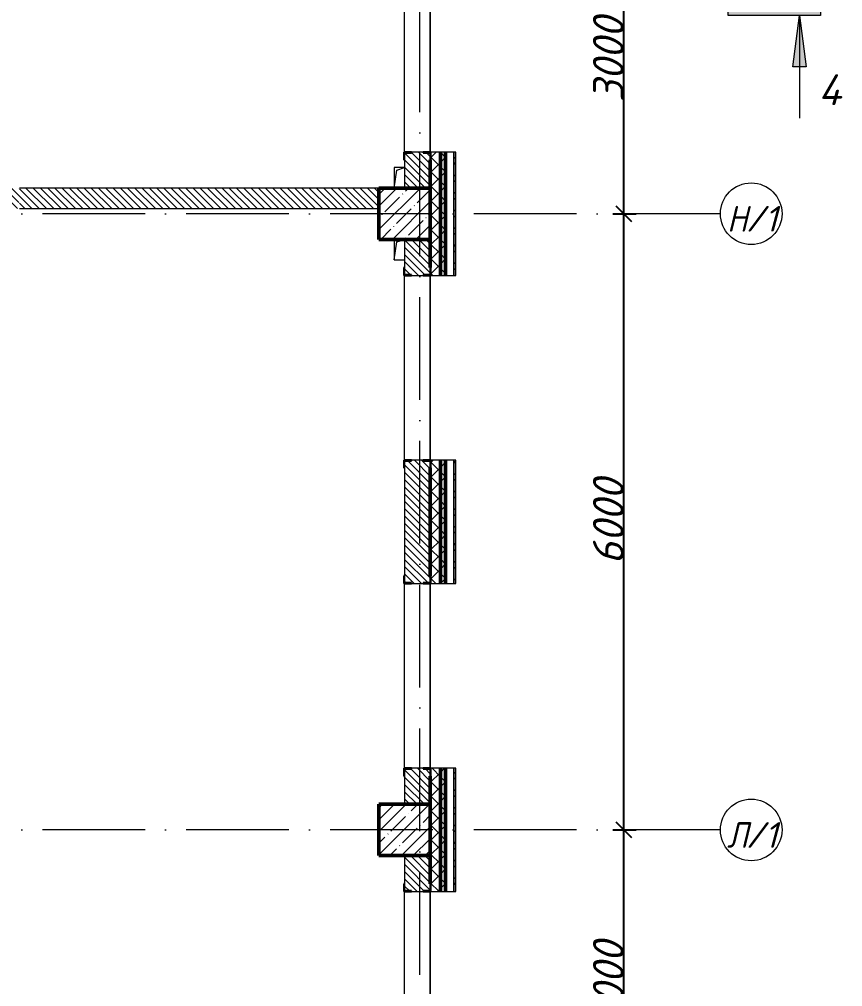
# Model space of a CAD drawing. Header units: millimetres. Extents: x -537608 to 253996, y -217170 to 186033.
# Drawn here: x -81435 to -73420, y 100989 to 110408 of the extents above; entities that cross this region are included whole.
import ezdxf

# ---------------------------------------------------------------- set-up
doc = ezdxf.new("R2010")
doc.units = ezdxf.units.MM
doc.linetypes.add('50_200_ШТРИХ_1Т_ш5_п1_п1_', pattern=[1400, 1000, -200, 0, -200])
for name, color, linetype, lineweight in [('A-____-____-DIMS', 7, 'Continuous', 9), ('A-GENM-____-MCUT', 7, 'Continuous', 25), ('A-GENM-____-OTLN', 7, 'Continuous', 9), ('A-GENM-____-OTLN-1', 7, 'Continuous', 25), ('A-WALL-____-MCUT-2', 7, 'Continuous', 50), ('A-WALL-____-MCUT-3', 7, 'Continuous', 9), ('A-WALL-____-OTLN', 7, 'Continuous', 9), ('A-WALL-____-PATT-1', 7, 'Continuous', 9), ('A-WALL-FNSH-MCUT-1', 7, 'Continuous', 9), ('G-____-____-SYMB', 7, 'Continuous', 9), ('S-COLS-____-MCUT', 7, 'Continuous', 50), ('S-COLS-____-OTLN', 7, 'Continuous', 9), ('S-GRID-____-IDEN', 7, 'Continuous', 9), ('S-GRID-____-OTLN-1', 7, '50_200_ШТРИХ_1Т_ш5_п1_п1_', 9)]:
    doc.layers.add(name, color=color, linetype=linetype, lineweight=lineweight)
doc.styles.add('ISOCPEUR_I', font='isocpeui.ttf', dxfattribs={"height": 300})
doc.styles.add('ISOCPEUR_I_8', font='isocpeui.ttf', dxfattribs={"height": 300})
doc.dimstyles.new('ISO-2_5_0_9К_БОЛЬШОЙ_ОСИ', dxfattribs={"dimscale": 304.8, "dimtxt": 248.995294, "dimasz": 0.492126, "dimexe": 0.393701, "dimexo": 0, "dimgap": 0, "dimtad": 1, "dimdec": 0, "dimzin": 0, "dimdsep": 46, "dimtxsty": 'ISOCPEUR_I', "dimblk1": 'OBLIQUE', "dimblk2": 'OBLIQUE', "dimsah": 1, "dimcen": 0.09, "dimdle": 0.393701, "dimazin": 0, "dimtfac": 1, "dimtdec": 4, "dimtix": 1, "dimtmove": 0, "dimatfit": 3, "dimfxl": 1, "dimtvp": 1, "dimtolj": 1, "dimtzin": 0, "dimarcsym": 2})
pattern_1 = [(135, (-178684.97, 83184.237), (-35.35534, -35.35534), [])]
pattern_2 = [(45, (-178684.97, 83184.24), (-70.71068, 70.71068), []), (135, (-178684.97, 83184.24), (-70.71068, -70.71068), [])]

# ---------------------------------------------------------------- blocks, each defined once
blk = doc.blocks.new('BSC_Колонна _Прямоугольная - 500х500-V31-АР1_План отверстий 3 этажа в осях 1-64_А-ГГ')
at = {"layer": 'S-COLS-____-OTLN'}
h = blk.add_hatch(dxfattribs=at)
h.set_pattern_fill('FP_68', color=256, style=0, pattern_type=2)
h.set_pattern_definition([(45, (-101000, -25331.04), (-114.04925, 114.04925), []), (45, (-100885.95, -25331.04), (-114.04925, 114.04925), [201.613, -40.323, 3.353, -36.97])])
h.paths.add_polyline_path([(-250, -250), (250, -250), (250, 250), (-250, 250)], flags=0)
at = {"layer": 'S-COLS-____-MCUT'}
for p, q in [((250, 250), (-250, 250)), ((-250, 250), (-250, -250)), ((250, -250), (250, 250)), ((-250, -250), (250, -250))]:
    blk.add_line(p, q, dxfattribs=at)
blk = doc.blocks.new('BSC_Колонна _Прямоугольная - 500х500-V37-АР1_План отверстий 3 этажа в осях 1-64_А-ГГ')
at = {"layer": 'S-COLS-____-OTLN'}
h = blk.add_hatch(dxfattribs=at)
h.set_pattern_fill('FP_74', color=256, style=0, pattern_type=2)
h.set_pattern_definition([(45, (-101000, -19331.04), (-114.04925, 114.04925), []), (45, (-100885.95, -19331.04), (-114.04925, 114.04925), [201.613, -40.323, 3.353, -36.97])])
h.paths.add_polyline_path([(-250, -250), (250, -250), (250, 250), (-250, 250)], flags=0)
at = {"layer": 'S-COLS-____-MCUT'}
for p, q in [((250, 250), (-250, 250)), ((-250, 250), (-250, -250)), ((250, -250), (250, 250)), ((-250, -250), (250, -250))]:
    blk.add_line(p, q, dxfattribs=at)
blk = doc.blocks.new('Фахверк_СКБ_Уголок - 250_2700-27497298-АР1_План отверстий 3 этажа в осях 1-64_А-ГГ')
at = {"layer": 'A-GENM-____-MCUT'}
for p, q in [((200, 181), (125, 181)), ((125, 181), (125, 106)), ((125, 106), (131, 106)), ((131, 106), (131, 175)), ((131, 175), (200, 175)), ((200, 175), (200, 181)), ((131, -6), (125, -6)), ((125, -6), (125, -81)), ((125, -81), (200, -81)), ((131, -75), (131, -6)), ((200, -75), (131, -75)), ((200, -81), (200, -75))]:
    blk.add_line(p, q, dxfattribs=at)
blk = doc.blocks.new('AR_Отверстие прямоугольное _в плите_ - AR_Отверстие прямоугольное _в плите_-V179-АР1_План отверстий 3 этажа в осях 1-64_А-ГГ')
at = {"layer": 'A-GENM-____-OTLN'}
for p, q in [((50, 100), (-50, 100)), ((-50, 100), (-50, -100)), ((-25, 75), (50, 100)), ((-50, -100), (-25, 75))]:
    blk.add_line(p, q, dxfattribs=at)
blk = doc.blocks.new('AR_Отверстие прямоугольное _в плите_ - AR_Отверстие прямоугольное _в плите_-V178-АР1_План отверстий 3 этажа в осях 1-64_А-ГГ')
at = {"layer": 'A-GENM-____-OTLN'}
for p, q in [((-50, 100), (-50, -100)), ((-25, 75), (50, 100)), ((-50, -100), (-25, 75)), ((-50, -100), (50, -100))]:
    blk.add_line(p, q, dxfattribs=at)
blk = doc.blocks.new('Ось сетки - Круг_Ø6_00__ISO-2_5_0_9K_-25732049-АР1_План отверстий 3 этажа в осях 1-64_А-ГГ')
at = {"layer": 'S-GRID-____-IDEN'}
blk.add_circle((0, 0), 3, dxfattribs=at)
blk = doc.blocks.new('_Oblique')
at = {"color": 0, "linetype": 'ByBlock', "lineweight": -2}
blk.add_line((-0.5, -0.5), (0.5, 0.5), dxfattribs=at)
blk = doc.blocks.new('*D1160')
at = {"layer": 'A-____-____-DIMS', "color": 0, "lineweight": -2, "transparency": 16777216}
for p, q in [((-75550.7, 99395.3), (-75550.7, 102635.3)), ((-75656.8, 102515.3), (-75430.7, 102515.3)), ((-75656.8, 99515.3), (-75430.7, 99515.3))]:
    blk.add_line(p, q, dxfattribs=at)
at = {"layer": 'Defpoints', "color": 0, "transparency": 16777216}
for p in [(-75656.8, 102515.3), (-75550.7, 102515.3), (-75656.8, 99515.3)]:
    blk.add_point(p, dxfattribs=at)
at = {"layer": 'A-____-____-DIMS', "color": 0, "lineweight": -2, "transparency": 16777216, "xscale": 150, "yscale": 150, "zscale": 150}
for p, rotation in [((-75550.7, 102515.3), 90), ((-75550.7, 99515.3), 270)]:
    blk.add_blockref('_Oblique', p, dxfattribs=dict(at, rotation=rotation))
at = {"layer": 'A-____-____-DIMS', "color": 0, "transparency": 16777216, "insert": (-75700.7, 101015.3), "char_height": 300, "width": 758.478, "attachment_point": 5, "rotation": 90, "style": 'ISOCPEUR_I'}
blk.add_mtext('\\A1;3000', dxfattribs=at)
blk = doc.blocks.new('*D1161')
at = {"layer": 'A-____-____-DIMS', "color": 0, "lineweight": -2, "transparency": 16777216}
for p, q in [((-75550.7, 102395.3), (-75550.7, 108635.3)), ((-75656.8, 108515.3), (-75430.7, 108515.3)), ((-75656.8, 102515.3), (-75430.7, 102515.3))]:
    blk.add_line(p, q, dxfattribs=at)
at = {"layer": 'Defpoints', "color": 0, "transparency": 16777216}
for p in [(-75656.8, 108515.3), (-75550.7, 108515.3), (-75656.8, 102515.3)]:
    blk.add_point(p, dxfattribs=at)
at = {"layer": 'A-____-____-DIMS', "color": 0, "lineweight": -2, "transparency": 16777216, "xscale": 150, "yscale": 150, "zscale": 150}
for p, rotation in [((-75550.7, 108515.3), 90), ((-75550.7, 102515.3), 270)]:
    blk.add_blockref('_Oblique', p, dxfattribs=dict(at, rotation=rotation))
at = {"layer": 'A-____-____-DIMS', "color": 0, "transparency": 16777216, "insert": (-75700.7, 105515.3), "char_height": 300, "width": 758.478, "attachment_point": 5, "rotation": 90, "style": 'ISOCPEUR_I'}
blk.add_mtext('\\A1;6000', dxfattribs=at)
blk = doc.blocks.new('*D1162')
at = {"layer": 'A-____-____-DIMS', "color": 0, "lineweight": -2, "transparency": 16777216}
for p, q in [((-75550.7, 108395.3), (-75550.7, 111635.3)), ((-75656.8, 111515.3), (-75430.7, 111515.3)), ((-75656.8, 108515.3), (-75430.7, 108515.3))]:
    blk.add_line(p, q, dxfattribs=at)
at = {"layer": 'Defpoints', "color": 0, "transparency": 16777216}
for p in [(-75656.8, 111515.3), (-75550.7, 111515.3), (-75656.8, 108515.3)]:
    blk.add_point(p, dxfattribs=at)
at = {"layer": 'A-____-____-DIMS', "color": 0, "lineweight": -2, "transparency": 16777216, "xscale": 150, "yscale": 150, "zscale": 150}
for p, rotation in [((-75550.7, 111515.3), 90), ((-75550.7, 108515.3), 270)]:
    blk.add_blockref('_Oblique', p, dxfattribs=dict(at, rotation=rotation))
at = {"layer": 'A-____-____-DIMS', "color": 0, "transparency": 16777216, "insert": (-75700.7, 110015.3), "char_height": 300, "width": 758.478, "attachment_point": 5, "rotation": 90, "style": 'ISOCPEUR_I'}
blk.add_mtext('\\A1;3000', dxfattribs=at)
blk = doc.blocks.new('Разрез - Концевая часть разреза-18266132-АР1_План отверстий 3 этажа в осях 1-64_А-ГГ')
at = {"layer": 'G-____-____-SYMB'}
for points in [[(0, 0.5), (0, -0.5), (-9, -0.5), (-9, 0.5)], [(-6.292, -5.5), (-7.609, -5.5), (-6.95, -0.5)]]:
    blk.add_hatch(color=256, dxfattribs=at).paths.add_polyline_path(points, flags=0)
for p, q in [((0, 0.5), (-9, 0.5)), ((-9, 0.5), (-9, -0.5)), ((0, -0.5), (0, 0.5)), ((-9, -0.5), (0, -0.5)), ((-6.95, -0.5), (-7.609, -5.5)), ((-6.95, -0.5), (-6.95, -10.5)), ((-6.292, -5.5), (-6.95, -0.5)), ((-7.609, -5.5), (-6.292, -5.5))]:
    blk.add_line(p, q, dxfattribs=at)

msp = doc.modelspace()

# ---------------------------------------------------------------- hatches: boundary and pattern name
at = {"layer": 'A-WALL-____-PATT-1'}
h = msp.add_hatch(dxfattribs=at)
h.set_pattern_fill('FP_1', color=256, style=0, pattern_type=2)
h.set_pattern_definition(pattern_2)
h.paths.add_polyline_path([(-77334.9702, 81165.2788), (-77334.9702, 82115.2788), (-77428.9702, 82115.2788), (-77428.9702, 82040.2788), (-77434.9702, 82040.2788), (-77434.9702, 81165.2788)], flags=0)
h.paths.add_polyline_path([(-77428.9702, 83915.2788), (-77334.9702, 83915.2788), (-77334.9702, 85115.2788), (-77428.9702, 85115.2788), (-77428.9702, 85040.2788), (-77434.9702, 85040.2788), (-77434.9702, 83990.2788), (-77428.9702, 83990.2788), (-77428.9702, 83918.2901)], flags=0)
h.paths.add_polyline_path([(-77334.9702, 86915.2788), (-77334.9702, 88115.2788), (-77428.9702, 88115.2788), (-77428.9702, 88040.2788), (-77434.9702, 88040.2788), (-77434.9702, 86990.2788), (-77428.9702, 86990.2788), (-77428.9702, 86915.2788)], flags=0)
h.paths.add_polyline_path([(-77334.9702, 89915.2788), (-77334.9702, 91115.2788), (-77428.9702, 91115.2788), (-77428.9702, 91040.2788), (-77434.9702, 91040.2788), (-77434.9702, 89990.2788), (-77428.9702, 89990.2788), (-77428.9702, 89915.2788)], flags=0)
h.paths.add_polyline_path([(-77428.9702, 92915.2788), (-77334.9702, 92915.2788), (-77334.9702, 94115.2788), (-77428.9702, 94115.2788), (-77428.9702, 94040.2788), (-77434.9702, 94040.2788), (-77434.9702, 92990.2788), (-77428.9702, 92990.2788), (-77428.9702, 92921.2788)], flags=0)
h.paths.add_polyline_path([(-77428.9702, 98915.2788), (-77334.9702, 98915.2788), (-77334.9702, 100115.2788), (-77428.9702, 100115.2788), (-77428.9702, 100040.2788), (-77434.9702, 100040.2788), (-77434.9702, 98990.2788), (-77428.9702, 98990.2788), (-77428.9702, 98921.2788)], flags=0)
h.paths.add_polyline_path([(-77428.9702, 101915.2788), (-77334.9702, 101915.2788), (-77334.9702, 103115.2788), (-77428.9702, 103115.2788), (-77428.9702, 103040.2788), (-77434.9702, 103040.2788), (-77434.9702, 101990.2788), (-77428.9702, 101990.2788), (-77428.9702, 101921.2788)], flags=0)
h.paths.add_polyline_path([(-77334.9702, 104915.2788), (-77334.9702, 106115.2788), (-77428.9702, 106115.2788), (-77428.9702, 106040.2788), (-77434.9702, 106040.2788), (-77434.9702, 104990.2788), (-77428.9702, 104990.2788), (-77428.9702, 104915.2788)], flags=0)
h.paths.add_polyline_path([(-77428.9702, 107915.2788), (-77334.9702, 107915.2788), (-77334.9702, 109115.2788), (-77428.9702, 109115.2788), (-77428.9702, 109040.2788), (-77434.9702, 109040.2788), (-77434.9702, 107990.2788), (-77428.9702, 107990.2788), (-77428.9702, 107921.2788)], flags=0)
h.paths.add_polyline_path([(-77334.9702, 110915.2788), (-77334.9702, 112115.2788), (-77428.9702, 112115.2788), (-77428.9702, 112040.2788), (-77434.9702, 112040.2788), (-77434.9702, 110990.2788), (-77428.9702, 110990.2788), (-77428.9702, 110915.2788)], flags=0)
h.paths.add_polyline_path([(-77334.9702, 116915.2788), (-77334.9702, 118115.2788), (-77428.9702, 118115.2788), (-77428.9702, 118040.2788), (-77434.9702, 118040.2788), (-77434.9702, 116990.2788), (-77428.9702, 116990.2788), (-77428.9702, 116915.2788)], flags=0)
h.paths.add_polyline_path([(-77428.9702, 119915.2788), (-77334.9702, 119915.2788), (-77334.9702, 121115.2788), (-77428.9702, 121115.2788), (-77428.9702, 121040.2788), (-77434.9702, 121040.2788), (-77434.9702, 119990.2788), (-77428.9702, 119990.2788), (-77428.9702, 119921.2788)], flags=0)
h.paths.add_polyline_path([(-77334.9702, 122915.2788), (-77334.9702, 124115.2788), (-77428.9702, 124115.2788), (-77428.9702, 124040.2788), (-77434.9702, 124040.2788), (-77434.9702, 122990.2788), (-77428.9702, 122990.2788), (-77428.9702, 122915.2788)], flags=0)
h.paths.add_polyline_path([(-77334.9702, 128915.2788), (-77334.9702, 129980.2788), (-77434.9702, 129980.2788), (-77434.9702, 128990.2788), (-77428.9702, 128990.2788), (-77428.9702, 128915.2788)], flags=0)
h = msp.add_hatch(dxfattribs=at)
h.set_pattern_fill('FP_1', color=256, style=0, pattern_type=2)
h.set_pattern_definition(pattern_2)
h.paths.add_polyline_path([(-77334.9702, 81115.2788), (-77284.9702, 81115.2788), (-77284.9702, 82115.2788), (-77334.9702, 82115.2788), (-77334.9702, 81165.2788)], flags=0)
h.paths.add_polyline_path([(-77334.9702, 83915.2788), (-77284.9702, 83915.2788), (-77284.9702, 85115.2788), (-77334.9702, 85115.2788), (-77334.9702, 83918.2901)], flags=0)
h.paths.add_polyline_path([(-77284.9702, 86915.2788), (-77284.9702, 88115.2788), (-77334.9702, 88115.2788), (-77334.9702, 86915.2788)], flags=0)
h.paths.add_polyline_path([(-77284.9702, 89915.2788), (-77284.9702, 91115.2788), (-77334.9702, 91115.2788), (-77334.9702, 89915.2788)], flags=0)
h.paths.add_polyline_path([(-77334.9702, 92915.2788), (-77284.9702, 92915.2788), (-77284.9702, 94115.2788), (-77334.9702, 94115.2788), (-77334.9702, 93378.6243)], flags=0)
h.paths.add_polyline_path([(-77334.9702, 98915.2788), (-77284.9702, 98915.2788), (-77284.9702, 100115.2788), (-77334.9702, 100115.2788), (-77334.9702, 99398.8369)], flags=0)
h.paths.add_polyline_path([(-77284.9702, 101915.2788), (-77284.9702, 103115.2788), (-77334.9702, 103115.2788), (-77334.9702, 101915.2788)], flags=0)
h.paths.add_polyline_path([(-77284.9702, 104915.2788), (-77284.9702, 106115.2788), (-77334.9702, 106115.2788), (-77334.9702, 104915.2788)], flags=0)
h.paths.add_polyline_path([(-77334.9702, 107915.2788), (-77284.9702, 107915.2788), (-77284.9702, 109115.2788), (-77334.9702, 109115.2788), (-77334.9702, 107999.1407)], flags=0)
h.paths.add_polyline_path([(-77334.9702, 110915.2788), (-77284.9702, 110915.2788), (-77284.9702, 112115.2788), (-77334.9702, 112115.2788), (-77334.9702, 111439.2622)], flags=0)
h.paths.add_polyline_path([(-77334.9702, 116915.2788), (-77284.9702, 116915.2788), (-77284.9702, 118115.2788), (-77334.9702, 118115.2788), (-77334.9702, 117459.4748)], flags=0)
h.paths.add_polyline_path([(-77284.9702, 119915.2788), (-77284.9702, 121115.2788), (-77334.9702, 121115.2788), (-77334.9702, 119915.2788)], flags=0)
h.paths.add_polyline_path([(-77334.9702, 122915.2788), (-77284.9702, 122915.2788), (-77284.9702, 124115.2788), (-77334.9702, 124115.2788), (-77334.9702, 123479.6874)], flags=0)
h.paths.add_polyline_path([(-77334.9702, 128915.2788), (-77284.9702, 128915.2788), (-77284.9702, 129980.2788), (-77334.9702, 129980.2788), (-77334.9702, 129499.9001)], flags=0)
h = msp.add_hatch(dxfattribs=at)
h.set_pattern_fill('FP_3', color=256, style=0, pattern_type=2)
h.set_pattern_definition([(45, (-178684.97, 83184.24), (-85.53659, 85.53659), []), (45, (-178627.95, 83184.24), (-85.53659, 85.53659), [])])
h.paths.add_polyline_path([(-77204.9702, 81015.2788), (-77184.9702, 81015.2788), (-77184.9702, 82115.2788), (-77204.9702, 82115.2788), (-77204.9702, 81035.2788)], flags=0)
h.paths.add_polyline_path([(-77184.9702, 83915.2788), (-77184.9702, 85115.2788), (-77204.9702, 85115.2788), (-77204.9702, 83915.2788)], flags=0)
h.paths.add_polyline_path([(-77204.9702, 86915.2788), (-77184.9702, 86915.2788), (-77184.9702, 88115.2788), (-77204.9702, 88115.2788), (-77204.9702, 87358.4116)], flags=0)
h.paths.add_polyline_path([(-77204.9702, 89915.2788), (-77184.9702, 89915.2788), (-77184.9702, 91115.2788), (-77204.9702, 91115.2788), (-77204.9702, 89938.5028)], flags=0)
h.paths.add_polyline_path([(-77184.9702, 92915.2788), (-77184.9702, 94115.2788), (-77204.9702, 94115.2788), (-77204.9702, 92915.2788)], flags=0)
h.paths.add_polyline_path([(-77184.9702, 98915.2788), (-77184.9702, 100115.2788), (-77204.9702, 100115.2788), (-77204.9702, 98915.2788)], flags=0)
h.paths.add_polyline_path([(-77184.9702, 101915.2788), (-77184.9702, 103115.2788), (-77204.9702, 103115.2788), (-77204.9702, 101915.2788)], flags=0)
h.paths.add_polyline_path([(-77184.9702, 104915.2788), (-77184.9702, 106115.2788), (-77204.9702, 106115.2788), (-77204.9702, 104915.2788)], flags=0)
h.paths.add_polyline_path([(-77204.9702, 107915.2788), (-77184.9702, 107915.2788), (-77184.9702, 109115.2788), (-77204.9702, 109115.2788), (-77204.9702, 107999.1407)], flags=0)
h.paths.add_polyline_path([(-77184.9702, 110915.2788), (-77184.9702, 112115.2788), (-77204.9702, 112115.2788), (-77204.9702, 110915.2788)], flags=0)
h.paths.add_polyline_path([(-77184.9702, 116915.2788), (-77184.9702, 118115.2788), (-77204.9702, 118115.2788), (-77204.9702, 116915.2788)], flags=0)
h.paths.add_polyline_path([(-77204.9702, 119915.2788), (-77184.9702, 119915.2788), (-77184.9702, 121115.2788), (-77204.9702, 121115.2788), (-77204.9702, 120039.5659)], flags=0)
h.paths.add_polyline_path([(-77184.9702, 122915.2788), (-77184.9702, 124115.2788), (-77204.9702, 124115.2788), (-77204.9702, 122915.2788)], flags=0)
h.paths.add_polyline_path([(-77184.9702, 128915.2788), (-77184.9702, 129980.2788), (-77204.9702, 129980.2788), (-77204.9702, 128915.2788)], flags=0)
h = msp.add_hatch(dxfattribs=at)
h.set_pattern_fill('FP_6', color=256, style=0, pattern_type=2)
h.set_pattern_definition(pattern_1)
h.paths.add_polyline_path([(-77684.9702, 108765.2788), (-77434.9702, 108765.2788), (-77434.9702, 109109.2788), (-77503.9702, 109109.2788), (-77503.9702, 109115.2788), (-77615.9702, 109115.2788), (-77615.9702, 109109.2788), (-77684.9702, 109109.2788), (-77684.9702, 108859.171)], flags=0)
h.paths.add_polyline_path([(-77503.9702, 110915.2788), (-77503.9702, 110921.2788), (-77434.9702, 110921.2788), (-77434.9702, 111265.2788), (-77684.9702, 111265.2788), (-77684.9702, 110921.2788), (-77615.9702, 110921.2788), (-77615.9702, 110915.2788)], flags=0)
h = msp.add_hatch(dxfattribs=at)
h.set_pattern_fill('FP_6', color=256, style=0, pattern_type=2)
h.set_pattern_definition(pattern_1)
h.paths.add_polyline_path([(-77934.9702, 108565.2788), (-77934.9702, 108765.2788), (-81434.9702, 108765.2788), (-81434.9702, 108696.2788), (-81440.9702, 108696.2788), (-81440.9702, 108765.2788), (-84934.9702, 108765.2788), (-84934.9702, 108565.2788), (-81440.9702, 108565.2788), (-81440.9702, 108634.2788), (-81434.9702, 108634.2788), (-81434.9702, 108565.2788), (-77953.1827, 108565.2788)], flags=0)
h = msp.add_hatch(dxfattribs=at)
h.set_pattern_fill('FP_6', color=256, style=0, pattern_type=2)
h.set_pattern_definition(pattern_1)
h.paths.add_polyline_path([(-77434.9702, 102765.2788), (-77434.9702, 103109.2788), (-77503.9702, 103109.2788), (-77503.9702, 103115.2788), (-77615.9702, 103115.2788), (-77615.9702, 103109.2788), (-77684.9702, 103109.2788), (-77684.9702, 102765.2788)], flags=0)
h.paths.add_polyline_path([(-77503.9702, 104915.2788), (-77503.9702, 104921.2788), (-77434.9702, 104921.2788), (-77434.9702, 106109.2788), (-77503.9702, 106109.2788), (-77503.9702, 106115.2788), (-77615.9702, 106115.2788), (-77615.9702, 106109.2788), (-77684.9702, 106109.2788), (-77684.9702, 104921.2788), (-77615.9702, 104921.2788), (-77615.9702, 104915.2788)], flags=0)
h.paths.add_polyline_path([(-77615.9702, 107915.2788), (-77503.9702, 107915.2788), (-77503.9702, 107921.2788), (-77434.9702, 107921.2788), (-77434.9702, 108265.2788), (-77684.9702, 108265.2788), (-77684.9702, 107921.2788), (-77615.9702, 107921.2788)], flags=0)
h = msp.add_hatch(dxfattribs=at)
h.set_pattern_fill('FP_6', color=256, style=0, pattern_type=2)
h.set_pattern_definition(pattern_1)
h.paths.add_polyline_path([(-77503.9702, 99765.2788), (-77434.9702, 99765.2788), (-77434.9702, 100109.2788), (-77503.9702, 100109.2788), (-77503.9702, 100115.2788), (-77615.9702, 100115.2788), (-77615.9702, 100109.2788), (-77684.9702, 100109.2788), (-77684.9702, 99765.2788)], flags=0)
h.paths.add_polyline_path([(-77503.9702, 101915.2788), (-77503.9702, 101921.2788), (-77434.9702, 101921.2788), (-77434.9702, 102265.2788), (-77684.9702, 102265.2788), (-77684.9702, 101921.2788), (-77615.9702, 101921.2788), (-77615.9702, 101915.2788)], flags=0)

# ---------------------------------------------------------------- linework, layer by layer
at = {"layer": 'A-WALL-____-MCUT-2'}
for p, q in [((-77334.9702, 107915.2788), (-77334.9702, 109115.2788)), ((-77284.9702, 107915.2788), (-77284.9702, 109115.2788)), ((-77434.9702, 109040.2788), (-77434.9702, 108765.2788)), ((-77434.9702, 108765.2788), (-77434.9702, 109040.2788)), ((-77434.9702, 108265.2788), (-77434.9702, 107990.2788)), ((-77434.9702, 107990.2788), (-77434.9702, 108265.2788)), ((-77334.9702, 104915.2788), (-77334.9702, 106115.2788)), ((-77284.9702, 104915.2788), (-77284.9702, 106115.2788)), ((-77434.9702, 106040.2788), (-77434.9702, 104990.2788)), ((-77434.9702, 104990.2788), (-77434.9702, 106040.2788)), ((-77334.9702, 101915.2788), (-77334.9702, 103115.2788)), ((-77284.9702, 101915.2788), (-77284.9702, 103115.2788)), ((-77434.9702, 103040.2788), (-77434.9702, 102765.2788)), ((-77434.9702, 102765.2788), (-77434.9702, 103040.2788)), ((-77434.9702, 102265.2788), (-77434.9702, 101990.2788)), ((-77434.9702, 101990.2788), (-77434.9702, 102265.2788))]:
    msp.add_line(p, q, dxfattribs=at)
at = {"layer": 'A-WALL-____-MCUT-3'}
for p, q in [((-77503.9702, 109115.2788), (-77615.9702, 109115.2788)), ((-77204.9702, 109115.2788), (-77428.9702, 109115.2788)), ((-77204.9702, 107915.2788), (-77204.9702, 109115.2788)), ((-77684.9702, 109040.2788), (-77684.9702, 108765.2788)), ((-77934.9702, 108765.2788), (-81434.9702, 108765.2788)), ((-81434.9702, 108565.2788), (-77934.9702, 108565.2788)), ((-77684.9702, 108265.2788), (-77684.9702, 107990.2788)), ((-77615.9702, 107915.2788), (-77503.9702, 107915.2788)), ((-77428.9702, 107915.2788), (-77204.9702, 107915.2788)), ((-77503.9702, 106115.2788), (-77615.9702, 106115.2788)), ((-77204.9702, 106115.2788), (-77428.9702, 106115.2788)), ((-77204.9702, 104915.2788), (-77204.9702, 106115.2788)), ((-77684.9702, 106040.2788), (-77684.9702, 104990.2788)), ((-77615.9702, 104915.2788), (-77503.9702, 104915.2788)), ((-77428.9702, 104915.2788), (-77204.9702, 104915.2788)), ((-77503.9702, 103115.2788), (-77615.9702, 103115.2788)), ((-77204.9702, 103115.2788), (-77428.9702, 103115.2788)), ((-77204.9702, 101915.2788), (-77204.9702, 103115.2788)), ((-77684.9702, 103040.2788), (-77684.9702, 102765.2788)), ((-77684.9702, 102265.2788), (-77684.9702, 101990.2788)), ((-77615.9702, 101915.2788), (-77503.9702, 101915.2788)), ((-77428.9702, 101915.2788), (-77204.9702, 101915.2788))]:
    msp.add_line(p, q, dxfattribs=at)
at = {"layer": 'A-WALL-____-OTLN'}
for p, q in [((-77684.9702, 109115.2788), (-77684.9702, 110915.2788)), ((-77434.9702, 109115.2788), (-77434.9702, 110915.2788)), ((-77434.9702, 110915.2788), (-77434.9702, 109115.2788)), ((-77684.9702, 106115.2788), (-77684.9702, 107915.2788)), ((-77434.9702, 106115.2788), (-77434.9702, 107915.2788)), ((-77434.9702, 107915.2788), (-77434.9702, 106115.2788)), ((-77684.9702, 103115.2788), (-77684.9702, 104915.2788)), ((-77434.9702, 103115.2788), (-77434.9702, 104915.2788)), ((-77434.9702, 104915.2788), (-77434.9702, 103115.2788)), ((-77684.9702, 100115.2788), (-77684.9702, 101915.2788)), ((-77434.9702, 100115.2788), (-77434.9702, 101915.2788)), ((-77434.9702, 101915.2788), (-77434.9702, 100115.2788))]:
    msp.add_line(p, q, dxfattribs=at)
at = {"layer": 'A-WALL-FNSH-MCUT-1'}
for p, q in [((-77184.9702, 109115.2788), (-77204.9702, 109115.2788)), ((-77204.9702, 109115.2788), (-77204.9702, 107915.2788)), ((-77184.9702, 107915.2788), (-77184.9702, 109115.2788)), ((-77204.9702, 107915.2788), (-77184.9702, 107915.2788)), ((-77184.9702, 106115.2788), (-77204.9702, 106115.2788)), ((-77204.9702, 106115.2788), (-77204.9702, 104915.2788)), ((-77184.9702, 104915.2788), (-77184.9702, 106115.2788)), ((-77204.9702, 104915.2788), (-77184.9702, 104915.2788)), ((-77184.9702, 103115.2788), (-77204.9702, 103115.2788)), ((-77204.9702, 103115.2788), (-77204.9702, 101915.2788)), ((-77184.9702, 101915.2788), (-77184.9702, 103115.2788)), ((-77204.9702, 101915.2788), (-77184.9702, 101915.2788))]:
    msp.add_line(p, q, dxfattribs=at)
at = {"layer": 'S-GRID-____-OTLN-1'}
for p, q in [((-77534.9702, 78701.6305), (-77534.9702, 133065.1964)), ((-74610.5636, 108515.2788), (-85663.7058, 108515.2788)), ((-74610.5636, 102515.2788), (-85663.7058, 102515.2788))]:
    msp.add_line(p, q, dxfattribs=at)

# ---------------------------------------------------------------- block references
at = {"layer": 'A-GENM-____-OTLN'}
for name, p in [('AR_Отверстие прямоугольное _в плите_ - AR_Отверстие прямоугольное _в плите_-V179-АР1_План отверстий 3 этажа в осях 1-64_А-ГГ', (-77734.9702, 108865.2788)), ('AR_Отверстие прямоугольное _в плите_ - AR_Отверстие прямоугольное _в плите_-V178-АР1_План отверстий 3 этажа в осях 1-64_А-ГГ', (-77734.9702, 108165.2788))]:
    msp.add_blockref(name, p, dxfattribs=at)
at = {"layer": 'A-GENM-____-OTLN-1'}
for p, rotation in [((-77609.9702, 109240.2788), 269.9999999999999), ((-77509.9702, 107790.2788), 89.9999999999999), ((-77609.9702, 106240.2788), 269.9999999999999), ((-77509.9702, 104790.2788), 89.99999999999993), ((-77609.9702, 103240.2788), 269.9999999999999), ((-77509.9702, 101790.2788), 89.9999999999999)]:
    msp.add_blockref('Фахверк_СКБ_Уголок - 250_2700-27497298-АР1_План отверстий 3 этажа в осях 1-64_А-ГГ', p, dxfattribs=dict(at, rotation=rotation))
at = {"layer": 'G-____-____-SYMB', "extrusion": (0, 0, -1), "xscale": 99.99999999999993, "yscale": 99.99999999999993, "zscale": 99.99999999999993}
msp.add_blockref('Разрез - Концевая часть разреза-18266132-АР1_План отверстий 3 этажа в осях 1-64_А-ГГ', (74535.8978, 110495.2788), dxfattribs=at)
at = {"layer": 'S-COLS-____-OTLN'}
for name, p in [('BSC_Колонна _Прямоугольная - 500х500-V31-АР1_План отверстий 3 этажа в осях 1-64_А-ГГ', (-77684.9702, 108515.2788)), ('BSC_Колонна _Прямоугольная - 500х500-V37-АР1_План отверстий 3 этажа в осях 1-64_А-ГГ', (-77684.9702, 102515.2788))]:
    msp.add_blockref(name, p, dxfattribs=at)
at = {"layer": 'S-GRID-____-IDEN', "xscale": 99.99999999999993, "yscale": 99.99999999999993, "zscale": 99.99999999999993}
for p, rotation in [((-74310.5636, 108515.2788), 89.9999999999998), ((-74310.5636, 102515.2788), 89.99999999999982)]:
    msp.add_blockref('Ось сетки - Круг_Ø6_00__ISO-2_5_0_9K_-25732049-АР1_План отверстий 3 этажа в осях 1-64_А-ГГ', p, dxfattribs=dict(at, rotation=rotation))

# ---------------------------------------------------------------- texts
at = {"layer": 'G-____-____-SYMB', "insert": (-73659.2566, 109873.002), "char_height": 300, "width": 296.624375, "attachment_point": 1, "style": 'ISOCPEUR_I_8'}
msp.add_mtext('\\fISOCPEUR|b0|i1|c204|p34|;4', dxfattribs=at)
at = {"layer": 'S-GRID-____-IDEN', "char_height": 250, "attachment_point": 1, "style": 'ISOCPEUR_I'}
for s, insert, width in [('\\fISOCPEUR|b0|i1|c204|p34|;\\W.9;Н', (-74546.0341, 108591.3547), 223.670812), ('/1', (-74361.4872, 108591.3547), 346.329), ('\\fISOCPEUR|b0|i1|c204|p34|;\\W.9;Л', (-74546.0341, 102591.3547), 223.670812), ('/1', (-74361.4872, 102591.3547), 346.329)]:
    msp.add_mtext(s, dxfattribs=dict(at, insert=insert, width=width))

# ---------------------------------------------------------------- dimensions: what is measured, and where the dimension line sits
at = {"layer": 'A-____-____-DIMS'}
for base, p1, p2, override, picture, middle in [((-75550.7287, 111515.2788), (-75656.7947, 108515.2788), (-75656.7947, 111515.2788), {"dimpost": '<>', "dimfxl": 3000}, '*D1162', (-75700.7287, 110015.2788)), ((-75550.7287, 108515.2788), (-75656.7947, 102515.2788), (-75656.7947, 108515.2788), {"dimpost": '<>', "dimfxl": 6000}, '*D1161', (-75700.7287, 105515.2788)), ((-75550.7287, 102515.2788), (-75656.7947, 99515.2788), (-75656.7947, 102515.2788), {"dimpost": '<>', "dimfxl": 3000}, '*D1160', (-75700.7287, 101015.2788))]:
    dim = msp.add_linear_dim(base=base, p1=p1, p2=p2, angle=90, dimstyle='ISO-2_5_0_9К_БОЛЬШОЙ_ОСИ', override=override, dxfattribs=at)
    dim.commit()
    dim.dimension.update_dxf_attribs({"geometry": picture, "text_midpoint": middle})

doc.saveas('drawing.dxf')
